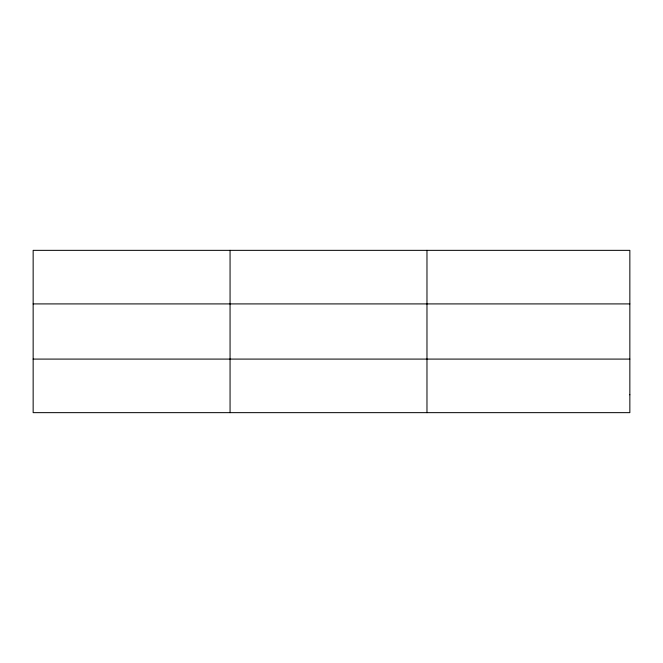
<?xml version="1.0" encoding="UTF-8"?>
<svg xmlns="http://www.w3.org/2000/svg" width="663" height="663" viewBox="0 0 663 663"><rect width="100%" height="100%" fill="white"/><g stroke="black" fill="none" stroke-linecap="round" stroke-linejoin="round"><path stroke-width="0.99" d="M230.061 250.349L230.061 412.651M426.972 250.349L426.972 412.651M33.15 303.911L629.85 303.911M33.15 359.089L629.85 359.089M629.85 394.8L629.85 412.651L33.15 412.651L33.15 250.349L629.85 250.349L629.85 394.8"/></g></svg>
